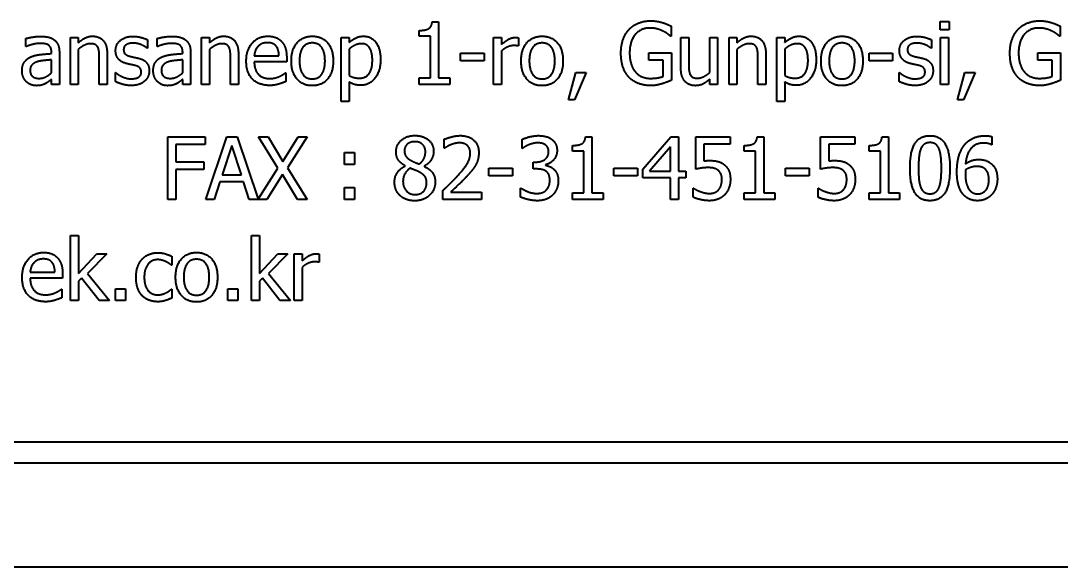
# Model space of a CAD drawing. Header units: millimetres. Extents: x 0 to 715, y 0 to 297.
# Drawn here: x 613.15 to 663.15, y 116.2 to 142.45 of the extents above; entities that cross this region are included whole.
import ezdxf

# ---------------------------------------------------------------- set-up
doc = ezdxf.new("R2010")
doc.units = ezdxf.units.MM
doc.layers.add('가시적인 것(ISO)', color=3, linetype='Continuous', lineweight=40)

msp = doc.modelspace()

# ---------------------------------------------------------------- linework, layer by layer
at = {"layer": '가시적인 것(ISO)'}
for p, q in [((632.917, 142.406), (633.228, 142.406)), ((633.228, 142.406), (633.228, 139.702)), ((644.401, 142.192), (644.401, 141.71)), ((657.325, 142.022), (657.325, 142.415)), ((657.325, 142.415), (657.755, 142.415)), ((657.755, 142.022), (657.325, 142.022)), ((657.755, 142.415), (657.755, 142.022)), ((663.094, 142.192), (663.094, 141.71)), ((613.387, 141.212), (613.387, 141.599)), ((615.532, 141.647), (615.911, 141.647)), ((615.532, 139.396), (615.532, 141.647)), ((615.911, 141.647), (615.911, 141.397)), ((619.237, 141.538), (619.237, 141.132)), ((619.694, 141.212), (619.694, 141.599)), ((621.838, 141.647), (622.217, 141.647)), ((621.838, 139.396), (621.838, 141.647)), ((622.217, 141.647), (622.217, 141.397)), ((628.548, 141.647), (628.927, 141.647)), ((628.548, 138.567), (628.548, 141.647)), ((628.927, 141.647), (628.927, 141.411)), ((632.297, 141.713), (632.297, 141.987)), ((632.841, 141.713), (632.297, 141.713)), ((632.841, 139.702), (632.841, 141.713)), ((635.865, 141.647), (636.245, 141.647)), ((635.865, 139.396), (635.865, 141.647)), ((636.245, 141.647), (636.245, 141.312)), ((637.059, 141.635), (637.059, 141.241)), ((644.401, 141.71), (644.367, 141.71)), ((644.868, 140.186), (644.868, 141.647)), ((644.868, 141.647), (645.247, 141.647)), ((645.247, 141.647), (645.247, 140.364)), ((646.256, 139.965), (646.256, 141.647)), ((646.256, 141.647), (646.635, 141.647)), ((646.635, 141.647), (646.635, 139.396)), ((647.185, 139.396), (647.185, 141.647)), ((647.185, 141.647), (647.564, 141.647)), ((647.564, 141.647), (647.564, 141.397)), ((649.485, 138.567), (649.485, 141.647)), ((649.485, 141.647), (649.864, 141.647)), ((649.864, 141.647), (649.864, 141.411)), ((656.907, 141.538), (656.907, 141.132)), ((657.349, 139.396), (657.349, 141.647)), ((657.349, 141.647), (657.729, 141.647)), ((657.729, 141.647), (657.729, 139.396)), ((663.094, 141.71), (663.06, 141.71)), ((613.409, 141.212), (613.387, 141.212)), ((615.911, 141.078), (615.911, 139.396)), ((619.237, 141.132), (619.217, 141.132)), ((619.716, 141.212), (619.694, 141.212)), ((622.217, 141.078), (622.217, 139.396)), ((628.927, 141.095), (628.927, 139.817)), ((637.059, 141.241), (637.04, 141.241)), ((647.564, 141.078), (647.564, 139.396)), ((649.864, 141.095), (649.864, 139.817)), ((656.907, 141.132), (656.887, 141.132)), ((614.62, 140.876), (614.62, 140.949)), ((614.62, 139.95), (614.62, 140.575)), ((614.999, 140.935), (614.999, 139.396)), ((616.92, 139.396), (616.92, 140.68)), ((617.299, 140.857), (617.299, 139.396)), ((620.926, 140.876), (620.926, 140.949)), ((620.926, 139.95), (620.926, 140.575)), ((621.306, 140.935), (621.306, 139.396)), ((623.226, 139.396), (623.226, 140.68)), ((623.605, 140.857), (623.605, 139.396)), ((624.366, 140.772), (625.555, 140.772)), ((625.925, 140.689), (625.925, 140.483)), ((634.276, 140.526), (634.276, 140.891)), ((634.276, 140.891), (635.411, 140.891)), ((635.411, 140.526), (634.276, 140.526)), ((635.411, 140.891), (635.411, 140.526)), ((636.245, 140.993), (636.245, 139.396)), ((643.324, 140.556), (643.324, 140.906)), ((643.324, 140.906), (644.413, 140.906)), ((644.019, 140.556), (643.324, 140.556)), ((644.019, 139.78), (644.019, 140.556)), ((644.413, 140.906), (644.413, 139.595)), ((648.573, 139.396), (648.573, 140.68)), ((648.952, 140.857), (648.952, 139.396)), ((653.912, 140.526), (653.912, 140.891)), ((653.912, 140.891), (655.047, 140.891)), ((655.047, 140.526), (653.912, 140.526)), ((655.047, 140.891), (655.047, 140.526)), ((662.017, 140.556), (662.017, 140.906)), ((662.017, 140.906), (663.106, 140.906)), ((662.712, 140.556), (662.017, 140.556)), ((662.712, 139.78), (662.712, 140.556)), ((663.106, 140.906), (663.106, 139.595)), ((625.925, 140.483), (624.366, 140.483)), ((614.62, 139.396), (614.62, 139.634)), ((617.693, 139.532), (617.693, 139.958)), ((617.693, 139.958), (617.712, 139.958)), ((620.926, 139.396), (620.926, 139.634)), ((625.861, 139.948), (625.883, 139.948)), ((625.883, 139.948), (625.883, 139.534)), ((628.927, 139.51), (628.927, 138.567)), ((632.297, 139.396), (632.297, 139.702)), ((632.297, 139.702), (632.841, 139.702)), ((633.228, 139.702), (633.76, 139.702)), ((633.76, 139.702), (633.76, 139.396)), ((639.466, 138.65), (639.821, 139.97)), ((640.324, 139.97), (639.76, 138.65)), ((639.821, 139.97), (640.324, 139.97)), ((646.256, 139.396), (646.256, 139.644)), ((649.864, 139.51), (649.864, 138.567)), ((655.363, 139.532), (655.363, 139.958)), ((655.363, 139.958), (655.383, 139.958)), ((658.159, 138.65), (658.514, 139.97)), ((659.017, 139.97), (658.453, 138.65)), ((658.514, 139.97), (659.017, 139.97)), ((614.999, 139.396), (614.62, 139.396)), ((615.911, 139.396), (615.532, 139.396)), ((617.299, 139.396), (616.92, 139.396)), ((621.306, 139.396), (620.926, 139.396)), ((622.217, 139.396), (621.838, 139.396)), ((623.605, 139.396), (623.226, 139.396)), ((633.76, 139.396), (632.297, 139.396)), ((636.245, 139.396), (635.865, 139.396)), ((646.635, 139.396), (646.256, 139.396)), ((647.564, 139.396), (647.185, 139.396)), ((648.952, 139.396), (648.573, 139.396)), ((657.729, 139.396), (657.349, 139.396)), ((628.927, 138.567), (628.548, 138.567)), ((639.76, 138.65), (639.466, 138.65)), ((649.864, 138.567), (649.485, 138.567)), ((658.453, 138.65), (658.159, 138.65)), ((620.207, 133.869), (620.207, 136.869)), ((620.207, 136.869), (622.001, 136.869)), ((622.001, 136.514), (620.605, 136.514)), ((620.605, 136.514), (620.605, 135.668)), ((622.001, 136.869), (622.001, 136.514)), ((622.035, 133.869), (623.046, 136.869)), ((623.046, 136.869), (623.537, 136.869)), ((623.537, 136.869), (624.548, 133.872)), ((625.502, 135.372), (624.575, 136.869)), ((624.575, 136.869), (625.032, 136.869)), ((625.032, 136.869), (625.747, 135.695)), ((625.747, 135.695), (626.477, 136.869)), ((626.907, 136.869), (625.968, 135.391)), ((626.477, 136.869), (626.907, 136.869)), ((633.493, 136.325), (633.493, 136.753)), ((637.237, 136.322), (637.237, 136.748)), ((640.285, 136.879), (640.596, 136.879)), ((640.596, 136.879), (640.596, 134.176)), ((643.04, 135.323), (644.382, 136.869)), ((644.382, 136.869), (644.751, 136.869)), ((644.751, 136.869), (644.751, 135.223)), ((645.585, 135.323), (645.585, 136.869)), ((645.585, 136.869), (647.231, 136.869)), ((647.231, 136.517), (645.972, 136.517)), ((645.972, 136.517), (645.972, 135.717)), ((647.231, 136.869), (647.231, 136.517)), ((648.536, 136.879), (648.848, 136.879)), ((648.848, 136.879), (648.848, 134.176)), ((651.585, 135.323), (651.585, 136.869)), ((651.585, 136.869), (653.231, 136.869)), ((653.231, 136.517), (651.972, 136.517)), ((651.972, 136.517), (651.972, 135.717)), ((653.231, 136.869), (653.231, 136.517)), ((654.536, 136.879), (654.848, 136.879)), ((654.848, 136.879), (654.848, 134.176)), ((659.819, 136.884), (659.819, 136.497)), ((623.282, 136.461), (622.82, 135.048)), ((623.746, 135.048), (623.282, 136.461)), ((628.701, 135.547), (628.701, 136.12)), ((628.701, 136.12), (629.182, 136.12)), ((629.182, 136.12), (629.182, 135.547)), ((633.515, 136.325), (633.493, 136.325)), ((637.261, 136.322), (637.237, 136.322)), ((639.665, 136.186), (639.665, 136.461)), ((640.21, 136.186), (639.665, 136.186)), ((640.21, 134.176), (640.21, 136.186)), ((644.365, 136.395), (643.356, 135.223)), ((644.365, 135.223), (644.365, 136.395)), ((647.917, 136.186), (647.917, 136.461)), ((648.461, 136.186), (647.917, 136.186)), ((648.461, 134.176), (648.461, 136.186)), ((653.917, 136.186), (653.917, 136.461)), ((654.461, 136.186), (653.917, 136.186)), ((654.461, 134.176), (654.461, 136.186)), ((659.819, 136.497), (659.802, 136.497)), ((620.605, 135.668), (621.942, 135.668)), ((621.942, 135.668), (621.942, 135.313)), ((629.182, 135.547), (628.701, 135.547)), ((637.767, 135.33), (637.767, 135.663)), ((637.767, 135.663), (637.9, 135.663)), ((638.365, 135.537), (638.365, 135.508)), ((621.942, 135.313), (620.605, 135.313)), ((620.605, 135.313), (620.605, 133.869)), ((622.82, 135.048), (623.746, 135.048)), ((624.548, 133.872), (625.502, 135.372)), ((625.72, 135.065), (624.977, 133.869)), ((626.45, 133.869), (625.72, 135.065)), ((625.968, 135.391), (626.907, 133.869)), ((631.616, 135.471), (631.616, 135.484)), ((632.53, 135.467), (632.53, 135.454)), ((635.644, 135), (635.644, 135.364)), ((635.644, 135.364), (636.78, 135.364)), ((636.78, 135.364), (636.78, 135)), ((637.937, 135.33), (637.767, 135.33)), ((641.644, 135), (641.644, 135.364)), ((641.644, 135.364), (642.78, 135.364)), ((642.78, 135.364), (642.78, 135)), ((643.04, 134.9), (643.04, 135.323)), ((643.356, 135.223), (644.365, 135.223)), ((644.751, 135.223), (645.109, 135.223)), ((645.109, 135.223), (645.109, 134.9)), ((649.895, 135), (649.895, 135.364)), ((649.895, 135.364), (651.031, 135.364)), ((651.031, 135.364), (651.031, 135)), ((622.711, 134.708), (622.438, 133.869)), ((623.856, 134.708), (622.711, 134.708)), ((624.128, 133.869), (623.856, 134.708)), ((636.78, 135), (635.644, 135)), ((642.78, 135), (641.644, 135)), ((644.365, 134.9), (643.04, 134.9)), ((644.365, 133.869), (644.365, 134.9)), ((645.109, 134.9), (644.751, 134.9)), ((644.751, 134.9), (644.751, 133.869)), ((651.031, 135), (649.895, 135)), ((628.701, 133.869), (628.701, 134.443)), ((628.701, 134.443), (629.182, 134.443)), ((629.182, 134.443), (629.182, 133.869)), ((633.43, 133.869), (633.43, 134.295)), ((633.806, 134.217), (635.28, 134.217)), ((635.28, 134.217), (635.28, 133.869)), ((637.154, 134.416), (637.183, 134.416)), ((637.154, 133.991), (637.154, 134.416)), ((639.665, 133.869), (639.665, 134.176)), ((639.665, 134.176), (640.21, 134.176)), ((640.596, 134.176), (641.129, 134.176)), ((641.129, 134.176), (641.129, 133.869)), ((645.461, 133.976), (645.461, 134.402)), ((645.461, 134.402), (645.49, 134.402)), ((647.917, 133.869), (647.917, 134.176)), ((647.917, 134.176), (648.461, 134.176)), ((648.848, 134.176), (649.38, 134.176)), ((649.38, 134.176), (649.38, 133.869)), ((651.461, 133.976), (651.461, 134.402)), ((651.461, 134.402), (651.49, 134.402)), ((653.917, 133.869), (653.917, 134.176)), ((653.917, 134.176), (654.461, 134.176)), ((654.848, 134.176), (655.38, 134.176)), ((655.38, 134.176), (655.38, 133.869)), ((620.605, 133.869), (620.207, 133.869)), ((622.438, 133.869), (622.035, 133.869)), ((624.977, 133.869), (624.128, 133.869)), ((626.907, 133.869), (626.45, 133.869)), ((629.182, 133.869), (628.701, 133.869)), ((635.28, 133.869), (633.43, 133.869)), ((641.129, 133.869), (639.665, 133.869)), ((644.751, 133.869), (644.365, 133.869)), ((649.38, 133.869), (647.917, 133.869)), ((655.38, 133.869), (653.917, 133.869)), ((615.539, 129.004), (615.539, 132.137)), ((615.539, 132.137), (615.918, 132.137)), ((615.918, 132.137), (615.918, 130.304)), ((624.235, 129.004), (624.235, 132.137)), ((624.235, 132.137), (624.614, 132.137)), ((624.614, 132.137), (624.614, 130.304)), ((615.918, 130.304), (616.808, 131.255)), ((617.28, 131.255), (616.356, 130.314)), ((616.808, 131.255), (617.28, 131.255)), ((620.401, 131.133), (620.401, 130.708)), ((624.614, 130.304), (625.504, 131.255)), ((625.976, 131.255), (625.052, 130.314)), ((625.504, 131.255), (625.976, 131.255)), ((626.289, 129.004), (626.289, 131.255)), ((626.289, 131.255), (626.669, 131.255)), ((626.669, 131.255), (626.669, 130.919)), ((627.483, 131.243), (627.483, 130.849)), ((620.401, 130.708), (620.379, 130.708)), ((626.669, 130.601), (626.669, 129.004)), ((627.483, 130.849), (627.464, 130.849)), ((613.596, 130.38), (614.785, 130.38)), ((615.155, 130.09), (613.596, 130.09)), ((615.155, 130.297), (615.155, 130.09)), ((616.069, 130.09), (615.918, 129.944)), ((616.905, 129.004), (616.069, 130.09)), ((616.356, 130.314), (617.404, 129.004)), ((624.765, 130.09), (624.614, 129.944)), ((625.601, 129.004), (624.765, 130.09)), ((625.052, 130.314), (626.1, 129.004)), ((615.092, 129.555), (615.113, 129.555)), ((615.113, 129.555), (615.113, 129.142)), ((615.918, 129.944), (615.918, 129.004)), ((617.7, 129.004), (617.7, 129.577)), ((617.7, 129.577), (618.182, 129.577)), ((618.182, 129.577), (618.182, 129.004)), ((620.379, 129.555), (620.401, 129.555)), ((620.401, 129.555), (620.401, 129.13)), ((623.092, 129.004), (623.092, 129.577)), ((623.092, 129.577), (623.574, 129.577)), ((623.574, 129.577), (623.574, 129.004)), ((624.614, 129.944), (624.614, 129.004)), ((615.918, 129.004), (615.539, 129.004)), ((617.404, 129.004), (616.905, 129.004)), ((618.182, 129.004), (617.7, 129.004)), ((623.574, 129.004), (623.092, 129.004)), ((624.614, 129.004), (624.235, 129.004)), ((626.1, 129.004), (625.601, 129.004)), ((626.669, 129.004), (626.289, 129.004)), ((703.9, 122.196), (565.732, 122.196)), ((704.816, 121.196), (564.816, 121.196)), ((714.816, 116.196), (554.816, 116.196))]:
    msp.add_line(p, q, dxfattribs=at)
for points in [[(632.297, 141.987), (632.605, 141.987), (632.897, 142.163), (632.917, 142.406)], [(641.989, 140.898), (641.989, 141.261), (642.194, 141.834), (642.383, 142.039)], [(642.383, 142.039), (642.566, 142.235), (643.1, 142.449), (643.419, 142.449)], [(643.373, 142.104), (642.94, 142.104), (642.405, 141.453), (642.405, 140.911)], [(643.988, 141.963), (643.866, 142.024), (643.553, 142.104), (643.373, 142.104)], [(643.419, 142.449), (643.572, 142.449), (643.849, 142.406), (643.976, 142.367)], [(643.976, 142.367), (644.078, 142.338), (644.326, 142.231), (644.401, 142.192)], [(660.682, 140.898), (660.682, 141.261), (660.887, 141.834), (661.076, 142.039)], [(661.076, 142.039), (661.259, 142.235), (661.793, 142.449), (662.112, 142.449)], [(662.066, 142.104), (661.633, 142.104), (661.098, 141.453), (661.098, 140.911)], [(662.681, 141.963), (662.559, 142.024), (662.246, 142.104), (662.066, 142.104)], [(662.112, 142.449), (662.265, 142.449), (662.542, 142.406), (662.669, 142.367)], [(662.669, 142.367), (662.771, 142.338), (663.019, 142.231), (663.094, 142.192)], [(613.387, 141.599), (613.492, 141.628), (613.883, 141.701), (614.075, 141.701)], [(614.075, 141.701), (614.309, 141.701), (614.627, 141.628), (614.754, 141.533)], [(614.754, 141.533), (614.878, 141.44), (614.999, 141.146), (614.999, 140.935)], [(615.911, 141.397), (616.081, 141.55), (616.409, 141.71), (616.594, 141.71)], [(616.594, 141.71), (616.925, 141.71), (617.299, 141.273), (617.299, 140.857)], [(617.703, 141.013), (617.703, 141.319), (618.162, 141.701), (618.541, 141.701)], [(618.541, 141.701), (618.729, 141.701), (619.108, 141.608), (619.237, 141.538)], [(619.694, 141.599), (619.798, 141.628), (620.19, 141.701), (620.382, 141.701)], [(620.382, 141.701), (620.615, 141.701), (620.934, 141.628), (621.06, 141.533)], [(621.06, 141.533), (621.184, 141.44), (621.306, 141.146), (621.306, 140.935)], [(622.217, 141.397), (622.387, 141.55), (622.716, 141.71), (622.9, 141.71)], [(622.9, 141.71), (623.231, 141.71), (623.605, 141.273), (623.605, 140.857)], [(623.982, 140.509), (623.982, 141.059), (624.558, 141.71), (625.023, 141.71)], [(625.023, 141.71), (625.232, 141.71), (625.555, 141.589), (625.674, 141.46)], [(626.148, 140.522), (626.148, 141.086), (626.703, 141.71), (627.155, 141.71)], [(627.155, 141.71), (627.612, 141.71), (628.159, 141.088), (628.159, 140.522)], [(628.927, 141.411), (629.068, 141.54), (629.413, 141.71), (629.615, 141.71)], [(629.615, 141.71), (630.002, 141.71), (630.434, 141.098), (630.434, 140.582)], [(636.245, 141.312), (636.451, 141.496), (636.76, 141.647), (636.906, 141.647)], [(636.906, 141.647), (636.964, 141.647), (637.023, 141.642), (637.059, 141.635)], [(637.193, 140.522), (637.193, 141.086), (637.747, 141.71), (638.199, 141.71)], [(638.199, 141.71), (638.656, 141.71), (639.203, 141.088), (639.203, 140.522)], [(644.367, 141.71), (644.292, 141.776), (644.134, 141.895), (643.988, 141.963)], [(647.564, 141.397), (647.734, 141.55), (648.062, 141.71), (648.247, 141.71)], [(648.247, 141.71), (648.578, 141.71), (648.952, 141.273), (648.952, 140.857)], [(649.864, 141.411), (650.005, 141.54), (650.35, 141.71), (650.552, 141.71)], [(650.552, 141.71), (650.938, 141.71), (651.371, 141.098), (651.371, 140.582)], [(651.605, 140.522), (651.605, 141.086), (652.159, 141.71), (652.611, 141.71)], [(652.611, 141.71), (653.068, 141.71), (653.615, 141.088), (653.615, 140.522)], [(655.373, 141.013), (655.373, 141.319), (655.832, 141.701), (656.212, 141.701)], [(656.212, 141.701), (656.399, 141.701), (656.778, 141.608), (656.907, 141.538)], [(663.06, 141.71), (662.985, 141.776), (662.827, 141.895), (662.681, 141.963)], [(614.073, 141.365), (613.942, 141.365), (613.587, 141.287), (613.409, 141.212)], [(614.467, 141.29), (614.394, 141.336), (614.185, 141.365), (614.073, 141.365)], [(614.62, 140.949), (614.62, 141.081), (614.54, 141.244), (614.467, 141.29)], [(616.494, 141.351), (616.353, 141.351), (616.054, 141.2), (615.911, 141.078)], [(616.847, 141.183), (616.801, 141.268), (616.635, 141.351), (616.494, 141.351)], [(616.92, 140.68), (616.92, 140.835), (616.891, 141.103), (616.847, 141.183)], [(618.194, 140.405), (617.936, 140.48), (617.703, 140.791), (617.703, 141.013)], [(618.534, 141.382), (618.347, 141.382), (618.089, 141.224), (618.089, 141.066)], [(618.089, 141.066), (618.089, 140.923), (618.242, 140.784), (618.412, 140.74)], [(619.217, 141.132), (619.071, 141.248), (618.716, 141.382), (618.534, 141.382)], [(620.379, 141.365), (620.248, 141.365), (619.893, 141.287), (619.716, 141.212)], [(620.773, 141.29), (620.7, 141.336), (620.491, 141.365), (620.379, 141.365)], [(620.926, 140.949), (620.926, 141.081), (620.846, 141.244), (620.773, 141.29)], [(622.801, 141.351), (622.66, 141.351), (622.361, 141.2), (622.217, 141.078)], [(623.153, 141.183), (623.107, 141.268), (622.942, 141.351), (622.801, 141.351)], [(623.226, 140.68), (623.226, 140.835), (623.197, 141.103), (623.153, 141.183)], [(624.551, 141.222), (624.466, 141.132), (624.378, 140.915), (624.366, 140.772)], [(625.001, 141.399), (624.85, 141.399), (624.639, 141.309), (624.551, 141.222)], [(625.426, 141.224), (625.361, 141.309), (625.154, 141.399), (625.001, 141.399)], [(625.555, 140.772), (625.55, 140.925), (625.487, 141.149), (625.426, 141.224)], [(625.674, 141.46), (625.796, 141.331), (625.925, 140.959), (625.925, 140.689)], [(627.155, 141.385), (626.861, 141.385), (626.54, 140.959), (626.54, 140.522)], [(627.767, 140.522), (627.767, 140.959), (627.449, 141.385), (627.155, 141.385)], [(629.523, 141.351), (629.362, 141.351), (629.061, 141.207), (628.927, 141.095)], [(630.043, 140.539), (630.043, 140.925), (629.797, 141.351), (629.523, 141.351)], [(636.836, 141.258), (636.682, 141.258), (636.381, 141.124), (636.245, 140.993)], [(637.04, 141.241), (636.996, 141.253), (636.901, 141.258), (636.836, 141.258)], [(638.199, 141.385), (637.905, 141.385), (637.584, 140.959), (637.584, 140.522)], [(638.812, 140.522), (638.812, 140.959), (638.494, 141.385), (638.199, 141.385)], [(648.147, 141.351), (648.006, 141.351), (647.707, 141.2), (647.564, 141.078)], [(648.5, 141.183), (648.454, 141.268), (648.288, 141.351), (648.147, 141.351)], [(648.573, 140.68), (648.573, 140.835), (648.544, 141.103), (648.5, 141.183)], [(650.459, 141.351), (650.299, 141.351), (649.998, 141.207), (649.864, 141.095)], [(650.98, 140.539), (650.98, 140.925), (650.734, 141.351), (650.459, 141.351)], [(652.611, 141.385), (652.317, 141.385), (651.996, 140.959), (651.996, 140.522)], [(653.224, 140.522), (653.224, 140.959), (652.905, 141.385), (652.611, 141.385)], [(655.864, 140.405), (655.606, 140.48), (655.373, 140.791), (655.373, 141.013)], [(656.204, 141.382), (656.017, 141.382), (655.759, 141.224), (655.759, 141.066)], [(655.759, 141.066), (655.759, 140.923), (655.912, 140.784), (656.083, 140.74)], [(656.887, 141.132), (656.741, 141.248), (656.387, 141.382), (656.204, 141.382)], [(613.205, 140.047), (613.205, 140.281), (613.402, 140.611), (613.616, 140.706)], [(613.616, 140.706), (613.806, 140.794), (614.321, 140.859), (614.62, 140.876)], [(614.62, 140.575), (614.484, 140.563), (614.073, 140.522), (613.944, 140.483)], [(618.412, 140.74), (618.495, 140.718), (618.704, 140.675), (618.818, 140.648)], [(618.818, 140.648), (619.066, 140.585), (619.319, 140.295), (619.319, 140.045)], [(619.511, 140.047), (619.511, 140.281), (619.708, 140.611), (619.922, 140.706)], [(619.922, 140.706), (620.112, 140.794), (620.627, 140.859), (620.926, 140.876)], [(620.926, 140.575), (620.79, 140.563), (620.379, 140.522), (620.25, 140.483)], [(625.115, 139.345), (624.575, 139.345), (623.982, 139.95), (623.982, 140.509)], [(627.155, 139.333), (626.686, 139.333), (626.148, 139.972), (626.148, 140.522)], [(626.54, 140.522), (626.54, 140.096), (626.861, 139.658), (627.155, 139.658)], [(628.159, 140.522), (628.159, 139.953), (627.612, 139.333), (627.155, 139.333)], [(627.155, 139.658), (627.447, 139.658), (627.767, 140.089), (627.767, 140.522)], [(629.423, 139.693), (629.717, 139.693), (630.043, 140.125), (630.043, 140.539)], [(630.434, 140.582), (630.434, 140.018), (629.897, 139.352), (629.486, 139.352)], [(638.199, 139.333), (637.73, 139.333), (637.193, 139.972), (637.193, 140.522)], [(637.584, 140.522), (637.584, 140.096), (637.905, 139.658), (638.199, 139.658)], [(639.203, 140.522), (639.203, 139.953), (638.656, 139.333), (638.199, 139.333)], [(638.199, 139.658), (638.491, 139.658), (638.812, 140.089), (638.812, 140.522)], [(642.381, 139.729), (642.191, 139.928), (641.989, 140.517), (641.989, 140.898)], [(642.405, 140.911), (642.405, 140.609), (642.546, 140.157), (642.68, 140.001)], [(650.36, 139.693), (650.654, 139.693), (650.98, 140.125), (650.98, 140.539)], [(651.371, 140.582), (651.371, 140.018), (650.834, 139.352), (650.423, 139.352)], [(652.611, 139.333), (652.142, 139.333), (651.605, 139.972), (651.605, 140.522)], [(651.996, 140.522), (651.996, 140.096), (652.317, 139.658), (652.611, 139.658)], [(653.615, 140.522), (653.615, 139.953), (653.068, 139.333), (652.611, 139.333)], [(652.611, 139.658), (652.903, 139.658), (653.224, 140.089), (653.224, 140.522)], [(656.083, 140.74), (656.165, 140.718), (656.374, 140.675), (656.489, 140.648)], [(656.489, 140.648), (656.737, 140.585), (656.989, 140.295), (656.989, 140.045)], [(661.074, 139.729), (660.884, 139.928), (660.682, 140.517), (660.682, 140.898)], [(661.098, 140.911), (661.098, 140.609), (661.239, 140.157), (661.373, 140.001)], [(613.404, 139.532), (613.314, 139.624), (613.205, 139.897), (613.205, 140.047)], [(613.944, 140.483), (613.793, 140.436), (613.596, 140.244), (613.596, 140.074)], [(613.596, 140.074), (613.596, 139.88), (613.815, 139.683), (614.024, 139.683)], [(618.6, 140.312), (618.527, 140.329), (618.293, 140.378), (618.194, 140.405)], [(618.933, 139.994), (618.933, 140.128), (618.787, 140.266), (618.6, 140.312)], [(619.319, 140.045), (619.319, 139.899), (619.205, 139.641), (619.093, 139.547)], [(619.711, 139.532), (619.621, 139.624), (619.511, 139.897), (619.511, 140.047)], [(620.25, 140.483), (620.1, 140.436), (619.903, 140.244), (619.903, 140.074)], [(619.903, 140.074), (619.903, 139.88), (620.122, 139.683), (620.331, 139.683)], [(624.366, 140.483), (624.366, 140.091), (624.76, 139.676), (625.11, 139.676)], [(642.68, 140.001), (642.809, 139.846), (643.173, 139.683), (643.402, 139.683)], [(645.072, 139.534), (644.975, 139.639), (644.868, 139.958), (644.868, 140.186)], [(645.247, 140.364), (645.247, 140.184), (645.274, 139.948), (645.32, 139.86)], [(656.27, 140.312), (656.197, 140.329), (655.964, 140.378), (655.864, 140.405)], [(656.603, 139.994), (656.603, 140.128), (656.457, 140.266), (656.27, 140.312)], [(656.989, 140.045), (656.989, 139.899), (656.875, 139.641), (656.763, 139.547)], [(661.373, 140.001), (661.502, 139.846), (661.866, 139.683), (662.095, 139.683)], [(613.888, 139.333), (613.75, 139.333), (613.499, 139.437), (613.404, 139.532)], [(614.024, 139.683), (614.202, 139.683), (614.494, 139.836), (614.62, 139.95)], [(614.62, 139.634), (614.574, 139.6), (614.418, 139.479), (614.345, 139.442)], [(618.439, 139.342), (618.213, 139.342), (617.822, 139.464), (617.693, 139.532)], [(617.712, 139.958), (617.761, 139.919), (617.892, 139.826), (618.002, 139.775)], [(618.002, 139.775), (618.096, 139.729), (618.33, 139.661), (618.454, 139.661)], [(619.093, 139.547), (618.974, 139.447), (618.67, 139.342), (618.439, 139.342)], [(618.454, 139.661), (618.544, 139.661), (618.75, 139.702), (618.799, 139.736)], [(618.799, 139.736), (618.87, 139.782), (618.933, 139.887), (618.933, 139.994)], [(620.194, 139.333), (620.056, 139.333), (619.806, 139.437), (619.711, 139.532)], [(620.331, 139.683), (620.508, 139.683), (620.8, 139.836), (620.926, 139.95)], [(620.926, 139.634), (620.88, 139.6), (620.724, 139.479), (620.652, 139.442)], [(625.11, 139.676), (625.234, 139.676), (625.475, 139.731), (625.572, 139.775)], [(625.883, 139.534), (625.818, 139.508), (625.618, 139.43), (625.541, 139.408)], [(625.572, 139.775), (625.674, 139.824), (625.815, 139.909), (625.861, 139.948)], [(628.927, 139.817), (629.075, 139.746), (629.287, 139.693), (629.423, 139.693)], [(629.486, 139.352), (629.318, 139.352), (629.061, 139.43), (628.927, 139.51)], [(643.417, 139.338), (643.098, 139.338), (642.571, 139.532), (642.381, 139.729)], [(643.402, 139.683), (643.57, 139.683), (643.905, 139.731), (644.019, 139.78)], [(644.413, 139.595), (644.338, 139.561), (644.08, 139.457), (643.971, 139.425)], [(645.573, 139.333), (645.427, 139.333), (645.167, 139.43), (645.072, 139.534)], [(645.32, 139.86), (645.366, 139.773), (645.524, 139.693), (645.673, 139.693)], [(646.256, 139.644), (646.081, 139.491), (645.767, 139.333), (645.573, 139.333)], [(645.673, 139.693), (645.811, 139.693), (646.125, 139.851), (646.256, 139.965)], [(649.864, 139.817), (650.012, 139.746), (650.224, 139.693), (650.36, 139.693)], [(650.423, 139.352), (650.255, 139.352), (649.998, 139.43), (649.864, 139.51)], [(656.109, 139.342), (655.883, 139.342), (655.492, 139.464), (655.363, 139.532)], [(655.383, 139.958), (655.431, 139.919), (655.562, 139.826), (655.672, 139.775)], [(655.672, 139.775), (655.767, 139.729), (656, 139.661), (656.124, 139.661)], [(656.763, 139.547), (656.644, 139.447), (656.34, 139.342), (656.109, 139.342)], [(656.124, 139.661), (656.214, 139.661), (656.421, 139.702), (656.469, 139.736)], [(656.469, 139.736), (656.54, 139.782), (656.603, 139.887), (656.603, 139.994)], [(662.109, 139.338), (661.791, 139.338), (661.263, 139.532), (661.074, 139.729)], [(662.095, 139.683), (662.263, 139.683), (662.598, 139.731), (662.712, 139.78)], [(663.106, 139.595), (663.031, 139.561), (662.773, 139.457), (662.664, 139.425)], [(614.345, 139.442), (614.246, 139.389), (614.058, 139.333), (613.888, 139.333)], [(620.652, 139.442), (620.552, 139.389), (620.365, 139.333), (620.194, 139.333)], [(625.541, 139.408), (625.431, 139.376), (625.251, 139.345), (625.115, 139.345)], [(643.971, 139.425), (643.823, 139.381), (643.584, 139.338), (643.417, 139.338)], [(662.664, 139.425), (662.515, 139.381), (662.277, 139.338), (662.109, 139.338)], [(631.181, 136.147), (631.181, 136.485), (631.691, 136.937), (632.085, 136.937)], [(632.083, 136.641), (631.864, 136.641), (631.584, 136.4), (631.584, 136.193)], [(632.593, 136.169), (632.593, 136.371), (632.323, 136.641), (632.083, 136.641)], [(632.085, 136.937), (632.494, 136.937), (632.987, 136.509), (632.987, 136.174)], [(633.493, 136.753), (633.617, 136.813), (634.062, 136.932), (634.261, 136.932)], [(634.232, 136.585), (634.125, 136.585), (633.906, 136.531), (633.806, 136.49)], [(634.599, 136.463), (634.528, 136.524), (634.344, 136.585), (634.232, 136.585)], [(634.261, 136.932), (634.682, 136.932), (635.156, 136.488), (635.156, 136.108)], [(637.237, 136.748), (637.368, 136.818), (637.818, 136.932), (638.019, 136.932)], [(637.988, 136.585), (637.878, 136.585), (637.662, 136.531), (637.558, 136.49)], [(638.353, 136.492), (638.277, 136.543), (638.092, 136.585), (637.988, 136.585)], [(638.019, 136.932), (638.224, 136.932), (638.528, 136.85), (638.652, 136.762)], [(638.652, 136.762), (638.783, 136.667), (638.919, 136.393), (638.919, 136.208)], [(639.665, 136.461), (639.974, 136.461), (640.266, 136.636), (640.285, 136.879)], [(647.917, 136.461), (648.225, 136.461), (648.517, 136.636), (648.536, 136.879)], [(653.917, 136.461), (654.225, 136.461), (654.517, 136.636), (654.536, 136.879)], [(655.881, 135.367), (655.881, 136.179), (656.35, 136.93), (656.841, 136.93)], [(656.841, 136.597), (656.673, 136.597), (656.457, 136.439), (656.394, 136.281)], [(656.841, 136.93), (657.335, 136.93), (657.799, 136.152), (657.799, 135.369)], [(657.281, 136.286), (657.22, 136.439), (657.009, 136.597), (656.841, 136.597)], [(658.463, 136.441), (658.626, 136.67), (659.141, 136.925), (659.479, 136.925)], [(659.425, 136.578), (659.051, 136.578), (658.592, 136.072), (658.548, 135.576)], [(659.802, 136.497), (659.746, 136.526), (659.542, 136.578), (659.425, 136.578)], [(659.479, 136.925), (659.579, 136.925), (659.754, 136.906), (659.819, 136.884)], [(631.616, 135.484), (631.395, 135.612), (631.181, 135.919), (631.181, 136.147)], [(631.584, 136.193), (631.584, 136.045), (631.728, 135.838), (631.871, 135.756)], [(632.294, 135.569), (632.469, 135.702), (632.593, 135.987), (632.593, 136.169)], [(632.987, 136.174), (632.987, 135.972), (632.751, 135.578), (632.53, 135.467)], [(633.806, 136.49), (633.721, 136.456), (633.563, 136.359), (633.515, 136.325)], [(634.154, 135.017), (634.497, 135.394), (634.747, 135.846), (634.747, 136.086)], [(634.747, 136.086), (634.747, 136.213), (634.669, 136.402), (634.599, 136.463)], [(635.156, 136.108), (635.156, 135.931), (635.073, 135.634), (635, 135.508)], [(637.558, 136.49), (637.46, 136.449), (637.317, 136.361), (637.261, 136.322)], [(637.9, 135.663), (638.17, 135.663), (638.511, 135.921), (638.511, 136.167)], [(638.511, 136.167), (638.511, 136.281), (638.423, 136.444), (638.353, 136.492)], [(638.919, 136.208), (638.919, 135.96), (638.593, 135.586), (638.365, 135.537)], [(656.394, 136.281), (656.333, 136.128), (656.289, 135.661), (656.289, 135.367)], [(657.391, 135.369), (657.391, 135.678), (657.342, 136.133), (657.281, 136.286)], [(658.135, 135.187), (658.135, 135.578), (658.295, 136.208), (658.463, 136.441)], [(631.871, 135.756), (631.932, 135.722), (632.19, 135.603), (632.294, 135.569)], [(635, 135.508), (634.927, 135.377), (634.716, 135.119), (634.599, 134.995)], [(638.365, 135.508), (638.459, 135.488), (638.676, 135.401), (638.768, 135.313)], [(645.972, 135.717), (646.045, 135.727), (646.186, 135.734), (646.244, 135.734)], [(646.244, 135.734), (646.475, 135.734), (646.793, 135.659), (646.939, 135.547)], [(646.939, 135.547), (647.088, 135.435), (647.248, 135.095), (647.248, 134.822)], [(651.972, 135.717), (652.045, 135.727), (652.186, 135.734), (652.244, 135.734)], [(652.244, 135.734), (652.475, 135.734), (652.793, 135.659), (652.939, 135.547)], [(652.939, 135.547), (653.088, 135.435), (653.248, 135.095), (653.248, 134.822)], [(658.548, 135.576), (658.691, 135.676), (658.993, 135.785), (659.173, 135.785)], [(659.173, 135.785), (659.348, 135.785), (659.61, 135.714), (659.754, 135.608)], [(659.754, 135.608), (659.919, 135.484), (660.079, 135.099), (660.079, 134.842)], [(631.108, 134.698), (631.108, 134.941), (631.368, 135.35), (631.616, 135.471)], [(631.857, 135.369), (631.691, 135.26), (631.514, 134.934), (631.514, 134.727)], [(632.297, 135.182), (632.229, 135.221), (632, 135.311), (631.857, 135.369)], [(632.649, 134.667), (632.649, 134.851), (632.503, 135.07), (632.297, 135.182)], [(632.53, 135.454), (632.793, 135.333), (633.062, 134.983), (633.062, 134.706)], [(633.43, 134.295), (633.629, 134.482), (633.984, 134.83), (634.154, 135.017)], [(638.389, 135.223), (638.304, 135.284), (638.073, 135.33), (637.937, 135.33)], [(638.569, 134.788), (638.569, 134.951), (638.474, 135.163), (638.389, 135.223)], [(638.768, 135.313), (638.861, 135.228), (638.977, 134.956), (638.977, 134.759)], [(646.178, 135.396), (646.013, 135.396), (645.685, 135.345), (645.585, 135.323)], [(646.669, 135.257), (646.584, 135.333), (646.331, 135.396), (646.178, 135.396)], [(646.84, 134.825), (646.84, 134.985), (646.752, 135.189), (646.669, 135.257)], [(652.178, 135.396), (652.013, 135.396), (651.685, 135.345), (651.585, 135.323)], [(652.669, 135.257), (652.584, 135.333), (652.331, 135.396), (652.178, 135.396)], [(652.84, 134.825), (652.84, 134.985), (652.752, 135.189), (652.669, 135.257)], [(656.841, 133.806), (656.345, 133.806), (655.881, 134.577), (655.881, 135.367)], [(656.289, 135.367), (656.289, 135.051), (656.328, 134.628), (656.391, 134.462)], [(657.799, 135.369), (657.799, 134.562), (657.33, 133.806), (656.841, 133.806)], [(657.284, 134.455), (657.342, 134.603), (657.391, 135.061), (657.391, 135.369)], [(658.465, 134.078), (658.31, 134.241), (658.135, 134.788), (658.135, 135.187)], [(658.548, 135.287), (658.545, 135.243), (658.541, 135.16), (658.541, 135.097)], [(658.541, 135.097), (658.541, 134.786), (658.662, 134.404), (658.754, 134.304)], [(659.083, 135.452), (658.942, 135.452), (658.677, 135.367), (658.548, 135.287)], [(659.467, 135.347), (659.387, 135.411), (659.187, 135.452), (659.083, 135.452)], [(659.671, 134.825), (659.671, 135.009), (659.574, 135.26), (659.467, 135.347)], [(631.365, 134.059), (631.239, 134.18), (631.108, 134.511), (631.108, 134.698)], [(631.514, 134.727), (631.514, 134.455), (631.842, 134.1), (632.09, 134.1)], [(633.062, 134.706), (633.062, 134.321), (632.503, 133.801), (632.085, 133.801)], [(632.09, 134.1), (632.343, 134.1), (632.649, 134.404), (632.649, 134.667)], [(634.599, 134.995), (634.409, 134.788), (633.945, 134.346), (633.806, 134.217)], [(638.404, 134.321), (638.484, 134.411), (638.569, 134.625), (638.569, 134.788)], [(638.977, 134.759), (638.977, 134.557), (638.839, 134.214), (638.712, 134.083)], [(646.686, 134.336), (646.762, 134.426), (646.84, 134.664), (646.84, 134.825)], [(647.248, 134.822), (647.248, 134.606), (647.109, 134.236), (646.983, 134.1)], [(652.686, 134.336), (652.762, 134.426), (652.84, 134.664), (652.84, 134.825)], [(653.248, 134.822), (653.248, 134.606), (653.109, 134.236), (652.983, 134.1)], [(659.129, 134.134), (659.372, 134.134), (659.671, 134.479), (659.671, 134.825)], [(660.079, 134.842), (660.079, 134.611), (659.926, 134.219), (659.797, 134.088)], [(632.085, 133.801), (631.861, 133.801), (631.494, 133.935), (631.365, 134.059)], [(637.183, 134.416), (637.31, 134.324), (637.737, 134.154), (637.949, 134.154)], [(637.949, 134.154), (638.073, 134.154), (638.321, 134.232), (638.404, 134.321)], [(638.712, 134.083), (638.581, 133.947), (638.209, 133.806), (637.973, 133.806)], [(645.49, 134.402), (645.536, 134.368), (645.709, 134.28), (645.814, 134.241)], [(645.814, 134.241), (645.933, 134.2), (646.13, 134.154), (646.254, 134.154)], [(646.983, 134.1), (646.857, 133.964), (646.48, 133.806), (646.246, 133.806)], [(646.254, 134.154), (646.375, 134.154), (646.604, 134.241), (646.686, 134.336)], [(651.49, 134.402), (651.536, 134.368), (651.709, 134.28), (651.814, 134.241)], [(651.814, 134.241), (651.933, 134.2), (652.13, 134.154), (652.254, 134.154)], [(652.983, 134.1), (652.857, 133.964), (652.48, 133.806), (652.246, 133.806)], [(652.254, 134.154), (652.375, 134.154), (652.604, 134.241), (652.686, 134.336)], [(656.391, 134.462), (656.45, 134.307), (656.666, 134.139), (656.841, 134.139)], [(656.841, 134.139), (657.006, 134.139), (657.223, 134.297), (657.284, 134.455)], [(659.126, 133.806), (658.925, 133.806), (658.592, 133.942), (658.465, 134.078)], [(658.754, 134.304), (658.84, 134.21), (659.024, 134.134), (659.129, 134.134)], [(659.797, 134.088), (659.664, 133.949), (659.328, 133.806), (659.126, 133.806)], [(637.973, 133.806), (637.747, 133.806), (637.305, 133.915), (637.154, 133.991)], [(646.246, 133.806), (646.032, 133.806), (645.614, 133.901), (645.461, 133.976)], [(652.246, 133.806), (652.032, 133.806), (651.614, 133.901), (651.461, 133.976)], [(613.212, 130.117), (613.212, 130.667), (613.788, 131.318), (614.253, 131.318)], [(614.231, 131.007), (614.08, 131.007), (613.869, 130.917), (613.781, 130.829)], [(614.656, 130.832), (614.591, 130.917), (614.384, 131.007), (614.231, 131.007)], [(614.253, 131.318), (614.462, 131.318), (614.785, 131.196), (614.904, 131.068)], [(614.904, 131.068), (615.026, 130.939), (615.155, 130.567), (615.155, 130.297)], [(618.979, 131), (619.113, 131.148), (619.509, 131.306), (619.737, 131.306)], [(619.737, 131.306), (619.922, 131.306), (620.267, 131.201), (620.401, 131.133)], [(620.586, 130.129), (620.586, 130.693), (621.14, 131.318), (621.592, 131.318)], [(621.592, 131.318), (622.049, 131.318), (622.596, 130.696), (622.596, 130.129)], [(626.669, 130.919), (626.875, 131.104), (627.184, 131.255), (627.33, 131.255)], [(627.33, 131.255), (627.388, 131.255), (627.447, 131.25), (627.483, 131.243)], [(613.781, 130.829), (613.696, 130.739), (613.609, 130.523), (613.596, 130.38)], [(614.785, 130.38), (614.78, 130.533), (614.717, 130.756), (614.656, 130.832)], [(618.687, 130.124), (618.687, 130.421), (618.845, 130.854), (618.979, 131)], [(619.73, 130.975), (619.436, 130.975), (619.079, 130.53), (619.079, 130.124)], [(620.122, 130.876), (620.041, 130.914), (619.827, 130.975), (619.73, 130.975)], [(620.379, 130.708), (620.338, 130.742), (620.212, 130.829), (620.122, 130.876)], [(621.592, 130.992), (621.298, 130.992), (620.977, 130.567), (620.977, 130.129)], [(622.205, 130.129), (622.205, 130.567), (621.887, 130.992), (621.592, 130.992)], [(627.259, 130.866), (627.106, 130.866), (626.805, 130.732), (626.669, 130.601)], [(627.464, 130.849), (627.42, 130.861), (627.325, 130.866), (627.259, 130.866)], [(614.345, 128.953), (613.806, 128.953), (613.212, 129.558), (613.212, 130.117)], [(613.596, 130.09), (613.596, 129.699), (613.99, 129.283), (614.34, 129.283)], [(618.979, 129.242), (618.84, 129.385), (618.687, 129.828), (618.687, 130.124)], [(619.079, 130.124), (619.079, 129.728), (619.424, 129.283), (619.73, 129.283)], [(621.592, 128.94), (621.123, 128.94), (620.586, 129.58), (620.586, 130.129)], [(620.977, 130.129), (620.977, 129.704), (621.298, 129.266), (621.592, 129.266)], [(622.596, 130.129), (622.596, 129.56), (622.049, 128.94), (621.592, 128.94)], [(621.592, 129.266), (621.884, 129.266), (622.205, 129.696), (622.205, 130.129)], [(614.802, 129.383), (614.904, 129.432), (615.045, 129.517), (615.092, 129.555)], [(619.73, 129.283), (619.915, 129.283), (620.25, 129.436), (620.379, 129.555)], [(614.34, 129.283), (614.464, 129.283), (614.705, 129.339), (614.802, 129.383)], [(614.771, 129.016), (614.661, 128.984), (614.481, 128.953), (614.345, 128.953)], [(615.113, 129.142), (615.048, 129.115), (614.848, 129.038), (614.771, 129.016)], [(619.737, 128.953), (619.504, 128.953), (619.118, 129.096), (618.979, 129.242)], [(620.107, 129.011), (620.01, 128.982), (619.857, 128.953), (619.737, 128.953)], [(620.401, 129.13), (620.345, 129.103), (620.175, 129.028), (620.107, 129.011)]]:
    msp.add_open_spline(points, degree=2, dxfattribs=at)

doc.saveas('drawing.dxf')
